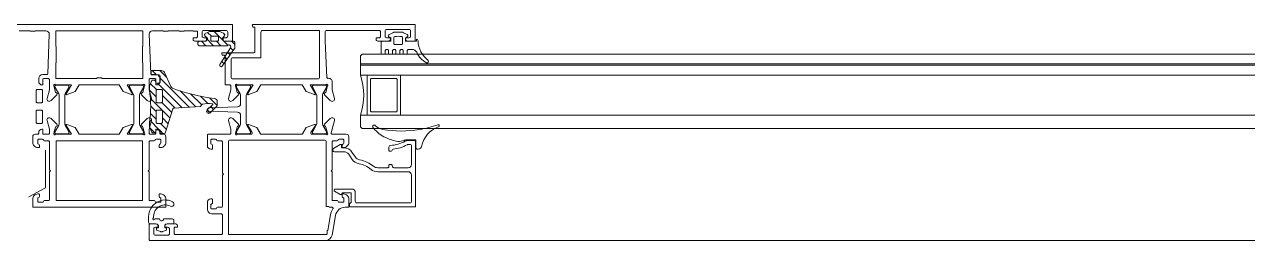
# Model space of a CAD drawing. Extents: x -9058 to 11890, y 0 to 4205.
# Drawn here: x 9659.21 to 9695.97, y 3780.34 to 3786.84 of the extents above; entities that cross this region are included whole.
import ezdxf

# ---------------------------------------------------------------- set-up
doc = ezdxf.new("R2010")
doc.units = 0
doc.header["$MEASUREMENT"] = 0
doc.layers.add('M-TEFRIS2-015', color=129, linetype='Continuous', lineweight=9)

msp = doc.modelspace()

# ---------------------------------------------------------------- hatches: boundary and pattern name
at = {"layer": 'M-TEFRIS2-015'}
h = msp.add_hatch(dxfattribs=at)
h.set_pattern_fill('ANSI31', color=256, scale=0.05, angle=450, style=0)
h.set_pattern_definition([(315, (9846.11929, 3917.70378), (0.1122532, 0.1122532), [])])
edge = h.paths.add_edge_path(flags=16)
edge.add_arc((9664.835, 3786.361), 0.025, 180, 270, ccw=False)
edge.add_line((9664.81, 3786.361), (9664.81, 3786.461))
edge.add_arc((9664.835, 3786.461), 0.025, 450, 540, ccw=False)
edge.add_line((9664.835, 3786.486), (9665.015, 3786.486))
edge.add_arc((9665.015, 3786.461), 0.025, 360, 450, ccw=False)
edge.add_line((9665.04, 3786.461), (9665.04, 3786.361))
edge.add_arc((9665.015, 3786.361), 0.025, 270, 360, ccw=False)
edge.add_line((9665.015, 3786.336), (9664.835, 3786.336))
edge = h.paths.add_edge_path()
edge.add_arc((9664.64, 3786.366), 0.035, 270, 360)
edge.add_line((9664.675, 3786.366), (9664.675, 3786.446))
edge.add_arc((9664.66, 3786.446), 0.015, 360, 402.1692)
edge.add_line((9664.671, 3786.456), (9664.631, 3786.498))
edge.add_arc((9664.66, 3786.526), 0.04, 117.0437, 223.6131, ccw=False)
edge.add_line((9664.642, 3786.562), (9664.73, 3786.607))
edge.add_arc((9664.81, 3786.451), 0.175, 450, 477.0437, ccw=False)
edge.add_line((9664.81, 3786.626), (9665.04, 3786.626))
edge.add_arc((9665.04, 3786.451), 0.175, 422.9563, 450, ccw=False)
edge.add_line((9665.12, 3786.607), (9665.208, 3786.562))
edge.add_arc((9665.19, 3786.526), 0.04, 316.3869, 422.9563, ccw=False)
edge.add_line((9665.219, 3786.498), (9665.179, 3786.456))
edge.add_arc((9665.19, 3786.446), 0.015, 497.8308, 540)
edge.add_line((9665.175, 3786.446), (9665.175, 3786.366))
edge.add_arc((9665.21, 3786.366), 0.035, 180, 270)
edge.add_line((9665.21, 3786.331), (9665.49, 3786.331))
edge.add_arc((9665.49, 3786.291), 0.04, 360, 450, ccw=False)
edge.add_line((9665.53, 3786.291), (9665.53, 3786.146))
edge.add_arc((9665.48, 3786.146), 0.05, 319.9652, 360, ccw=False)
edge.add_line((9665.518, 3786.114), (9665.146, 3785.58))
edge.add_arc((9665.115, 3785.606), 0.04, 146.9957, 319.9652, ccw=False)
edge.add_line((9665.081, 3785.628), (9665.399, 3786.133))
edge.add_arc((9665.349, 3786.165), 0.06, 326.9957, 506.1456)
edge.add_line((9665.299, 3786.199), (9664.46, 3786.199))
edge.add_arc((9664.46, 3786.239), 0.04, 180, 270, ccw=False)
edge.add_line((9664.42, 3786.239), (9664.42, 3786.291))
edge.add_arc((9664.46, 3786.291), 0.04, 90, 180, ccw=False)
edge.add_line((9664.46, 3786.331), (9664.64, 3786.331))
h = msp.add_hatch(dxfattribs=at)
h.set_pattern_fill('ANSI31', color=256, scale=0.05, style=0)
h.set_pattern_definition([(315, (9663.65946, 3535.18982), (-0.1122532, -0.1122532), [])])
h.paths.add_polyline_path([(9664.784, 3784.178), (9664.972, 3784.359, 0.203536), (9665.002, 3784.431), (9665.002, 3784.511, 0.380587), (9664.914, 3784.611, -0.061836), (9663.657, 3784.918, -0.189764), (9663.602, 3784.967), (9663.412, 3785.396, 0.285747), (9663.322, 3785.451), (9663.032, 3785.451, 0.414214), (9663.012, 3785.431), (9663.012, 3785.341, 0.414214), (9663.032, 3785.321), (9663.247, 3785.321, -0.414214), (9663.282, 3785.286), (9663.282, 3785.096, -0.414214), (9663.257, 3785.071), (9663.177, 3785.071, -0.414214), (9663.152, 3785.096), (9663.152, 3785.131, 0.414214), (9663.122, 3785.161), (9663.056, 3785.161, 0.296563), (9663.038, 3785.15), (9662.978, 3785.014, 0.104779), (9662.962, 3784.941), (9662.962, 3784.861, -0.081633), (9662.962, 3783.881), (9662.962, 3783.801, 0.104779), (9662.978, 3783.728), (9663.038, 3783.593, 0.296563), (9663.056, 3783.581), (9663.122, 3783.581, 0.414214), (9663.152, 3783.611), (9663.152, 3783.646, -0.414214), (9663.177, 3783.671), (9663.257, 3783.671, -0.414214), (9663.282, 3783.646), (9663.282, 3783.586, 0.414214), (9663.307, 3783.561), (9663.402, 3783.561, 0.328426), (9663.45, 3783.597), (9663.668, 3784.299, -0.309555), (9663.69, 3784.316), (9664.494, 3784.372, 0.394287), (9664.512, 3784.391, -0.364538), (9664.554, 3784.441, -0.068684), (9664.854, 3784.451, -0.950368), (9664.852, 3784.411, 0.000002), (9664.852, 3784.411), (9664.7, 3784.265, 0.999219)])
h.paths.add_polyline_path([(9663.352, 3784.511), (9663.352, 3784.851, 0.414214), (9663.322, 3784.881), (9663.192, 3784.881, 0.414214), (9663.162, 3784.851), (9663.162, 3784.511, 0.414214), (9663.192, 3784.481), (9663.322, 3784.481, 0.414214)], flags=16)
h.paths.add_polyline_path([(9663.322, 3784.261), (9663.192, 3784.261, 0.414214), (9663.162, 3784.231), (9663.162, 3783.891, 0.414214), (9663.192, 3783.861), (9663.322, 3783.861, 0.414214), (9663.352, 3783.891), (9663.352, 3784.231, 0.414214)], flags=16)

# ---------------------------------------------------------------- linework, layer by layer
for p, q in [((9669.305, 3785.898), (9669.355, 3785.948)), ((9669.305, 3785.898), (9669.305, 3785.31)), ((9672.079, 3785.948), (9669.355, 3785.948)), ((9717.233, 3785.948), (9671.863, 3785.948)), ((9672.079, 3785.648), (9669.305, 3785.648)), ((9672.079, 3785.61), (9669.305, 3785.61)), ((9717.233, 3785.648), (9671.863, 3785.648)), ((9717.233, 3785.61), (9671.863, 3785.61)), ((9672.079, 3785.31), (9669.305, 3785.31)), ((9669.505, 3785.31), (9669.505, 3784.11)), ((9670.505, 3785.31), (9670.505, 3784.11)), ((9717.233, 3785.31), (9671.863, 3785.31)), ((9669.305, 3784.11), (9669.305, 3783.76)), ((9672.079, 3784.11), (9669.305, 3784.11)), ((9717.233, 3784.11), (9671.863, 3784.11)), ((9669.305, 3783.76), (9669.355, 3783.71)), ((9672.079, 3783.71), (9669.355, 3783.71)), ((9672.079, 3783.71), (9669.811, 3783.71)), ((9717.233, 3783.71), (9671.863, 3783.71)), ((9659.837, 3783.059), (9659.837, 3782.888)), ((9659.837, 3782.888), (9659.837, 3781.927)), ((9659.837, 3781.927), (9659.337, 3781.657))]:
    msp.add_line(p, q, dxfattribs=at)
for points in [[(9657.465, 3786.838), (9665.445, 3786.838, -0.414214), (9665.455, 3786.828), (9665.455, 3786.348, -0.414214), (9665.445, 3786.338), (9665.225, 3786.338, -0.414214), (9665.155, 3786.408), (9665.155, 3786.428, -0.414214), (9665.165, 3786.438), (9665.265, 3786.438, 0.414214), (9665.315, 3786.488), (9665.315, 3786.608, 0.414214), (9665.265, 3786.658), (9664.595, 3786.658, 0.414214), (9664.545, 3786.608), (9664.545, 3786.488, 0.414214), (9664.595, 3786.438), (9664.695, 3786.438, -0.414214), (9664.705, 3786.428), (9664.705, 3786.408, -0.414214), (9664.635, 3786.338), (9664.325, 3786.338, -0.414214), (9664.275, 3786.388), (9664.275, 3786.438), (9664.375, 3786.438, 0.414214), (9664.405, 3786.468), (9664.405, 3786.638), (9664.275, 3786.638), (9664.275, 3786.648), (9664.008, 3786.648), (9664.008, 3786.638), (9663.858, 3786.638), (9663.858, 3786.648), (9663.528, 3786.648), (9663.528, 3786.638), (9663.378, 3786.638), (9663.378, 3786.648), (9663.059, 3786.648, 0.425337), (9662.959, 3786.544), (9663.004, 3785.356, 0.403083), (9663.034, 3785.328), (9663.155, 3785.328, -0.414214), (9663.275, 3785.208), (9663.275, 3785.118, -0.414214), (9663.175, 3785.018), (9663.165, 3785.018, -0.414214), (9663.155, 3785.028), (9663.155, 3785.178, 0.414214), (9663.125, 3785.208), (9662.985, 3785.208, 0.414214), (9662.955, 3785.178), (9662.955, 3784.872), (9663.024, 3784.611, -0.700084), (9662.917, 3784.536), (9662.899, 3784.549), (9662.728, 3784.721, -0.607471), (9662.743, 3784.782, 0.283637), (9662.766, 3784.803), (9662.815, 3784.987, 1.229391), (9662.765, 3785.018), (9662.291, 3785.018), (9662.453, 3784.751, -0.859449), (9662.423, 3784.726), (9662.178, 3784.818), (9662.056, 3785.018), (9660.853, 3785.018), (9660.731, 3784.818), (9660.486, 3784.726, -0.859449), (9660.456, 3784.751), (9660.619, 3785.018), (9660.144, 3785.018, 1.229391), (9660.094, 3784.987), (9660.143, 3784.803, 0.283637), (9660.166, 3784.782, -0.607471), (9660.182, 3784.721), (9660.011, 3784.549), (9659.993, 3784.536, -0.700084), (9659.885, 3784.611), (9659.955, 3784.872), (9659.955, 3785.178, 0.414214), (9659.925, 3785.208), (9659.785, 3785.208, 0.414214), (9659.755, 3785.178), (9659.755, 3785.028, -0.414214), (9659.745, 3785.018), (9659.735, 3785.018, -0.414214), (9659.635, 3785.118), (9659.635, 3785.208, -0.414214), (9659.755, 3785.328), (9659.876, 3785.328, 0.403083), (9659.906, 3785.356), (9659.951, 3786.544, 0.425337), (9659.851, 3786.648), (9659.531, 3786.648), (9659.531, 3786.638), (9659.381, 3786.638), (9659.381, 3786.648), (9659.051, 3786.648)], [(9668.335, 3785.216, -0.459137), (9668.299, 3785.243), (9668.245, 3786.338), (9668.245, 3786.608, -0.414214), (9668.295, 3786.658), (9669.875, 3786.658, -0.414214), (9669.905, 3786.628), (9669.905, 3786.468, -0.414214), (9669.875, 3786.438), (9669.775, 3786.438), (9669.775, 3786.388, 0.414214), (9669.825, 3786.338), (9670.135, 3786.338, 0.414214), (9670.205, 3786.408), (9670.205, 3786.428, 0.414214), (9670.195, 3786.438), (9670.095, 3786.438, -0.414214), (9670.045, 3786.488), (9670.045, 3786.638, -0.414214), (9670.095, 3786.688), (9670.765, 3786.688, -0.414214), (9670.815, 3786.638), (9670.815, 3786.488, -0.414214), (9670.765, 3786.438), (9670.665, 3786.438, 0.414214), (9670.655, 3786.428), (9670.655, 3786.408, 0.414214), (9670.725, 3786.338), (9670.945, 3786.338, 0.414214), (9670.955, 3786.348), (9670.955, 3786.828, 0.414214), (9670.945, 3786.838), (9666.08, 3786.838, 0.535184), (9666.057, 3786.803), (9666.075, 3786.76), (9666.105, 3786.76, -0.414214), (9666.135, 3786.73), (9666.135, 3786.018, -0.414214), (9666.105, 3785.988), (9665.16, 3785.988, 0.535184), (9665.137, 3785.953), (9665.147, 3785.928, 0.302776), (9665.175, 3785.91), (9665.205, 3785.91, -0.414214), (9665.235, 3785.88), (9665.235, 3785.048, 0.414214), (9665.265, 3785.018), (9665.383, 3785.018, -0.414214), (9665.413, 3784.988), (9665.413, 3784.872), (9665.343, 3784.611, 0.700084), (9665.451, 3784.536), (9665.469, 3784.549), (9665.64, 3784.721, 0.607471), (9665.624, 3784.782, -0.283637), (9665.602, 3784.803), (9665.553, 3784.987, -1.229391), (9665.603, 3785.018), (9666.077, 3785.018), (9665.915, 3784.751, 0.859449), (9665.945, 3784.726), (9666.19, 3784.818), (9666.312, 3785.018), (9667.556, 3785.018), (9667.678, 3784.818), (9667.923, 3784.726, 0.859449), (9667.953, 3784.751), (9667.791, 3785.018), (9668.265, 3785.018, -1.229391), (9668.315, 3784.987), (9668.266, 3784.803, -0.283637), (9668.243, 3784.782, 0.607471), (9668.228, 3784.721), (9668.399, 3784.549), (9668.417, 3784.536, 0.700084), (9668.524, 3784.611), (9668.455, 3784.872), (9668.455, 3785.118, 0.474196), (9668.335, 3785.216)], [(9671.036, 3786.347, 0.220745), (9671.346, 3785.754, -0.651907), (9671.29, 3785.685, -0.176952), (9670.998, 3786, 0.281357), (9670.855, 3786.088), (9670.774, 3786.088), (9670.76, 3786.088), (9670.753, 3786.088), (9670.746, 3786.086), (9670.738, 3786.083), (9670.731, 3786.079), (9670.725, 3786.073), (9670.72, 3786.067), (9670.716, 3786.06), (9670.713, 3786.053), (9670.71, 3786.038), (9670.71, 3785.962), (9670.71, 3785.959), (9670.709, 3785.956), (9670.708, 3785.953), (9670.707, 3785.951), (9670.705, 3785.948), (9670.702, 3785.946), (9670.699, 3785.944), (9670.696, 3785.943), (9670.69, 3785.942), (9670.61, 3785.942), (9670.607, 3785.943), (9670.604, 3785.943), (9670.602, 3785.944), (9670.599, 3785.946), (9670.596, 3785.948), (9670.594, 3785.951), (9670.592, 3785.953), (9670.591, 3785.956), (9670.59, 3785.962), (9670.59, 3786.038), (9670.59, 3786.045), (9670.588, 3786.053), (9670.585, 3786.06), (9670.581, 3786.067), (9670.576, 3786.073), (9670.569, 3786.079), (9670.562, 3786.083), (9670.555, 3786.086), (9670.54, 3786.088), (9670.533, 3786.088), (9670.526, 3786.086), (9670.518, 3786.083), (9670.511, 3786.079), (9670.505, 3786.073), (9670.5, 3786.067), (9670.496, 3786.06), (9670.493, 3786.053), (9670.49, 3786.038), (9670.49, 3785.962), (9670.49, 3785.959), (9670.489, 3785.956), (9670.488, 3785.953), (9670.487, 3785.951), (9670.485, 3785.948), (9670.482, 3785.946), (9670.479, 3785.944), (9670.476, 3785.943), (9670.47, 3785.942), (9670.39, 3785.942), (9670.387, 3785.943), (9670.384, 3785.943), (9670.382, 3785.944), (9670.379, 3785.946), (9670.376, 3785.948), (9670.374, 3785.951), (9670.372, 3785.953), (9670.371, 3785.956), (9670.37, 3785.962), (9670.37, 3786.038), (9670.37, 3786.045), (9670.368, 3786.053), (9670.365, 3786.06), (9670.361, 3786.067), (9670.356, 3786.073), (9670.349, 3786.079), (9670.342, 3786.083), (9670.335, 3786.086), (9670.32, 3786.088), (9670.313, 3786.088), (9670.306, 3786.086), (9670.298, 3786.083), (9670.291, 3786.079), (9670.285, 3786.073), (9670.28, 3786.067), (9670.276, 3786.06), (9670.273, 3786.053), (9670.27, 3786.038), (9670.27, 3785.962), (9670.27, 3785.959), (9670.269, 3785.956), (9670.268, 3785.953), (9670.267, 3785.951), (9670.265, 3785.948), (9670.262, 3785.946), (9670.259, 3785.944), (9670.256, 3785.943), (9670.25, 3785.942), (9670.17, 3785.942), (9670.167, 3785.943), (9670.164, 3785.943), (9670.162, 3785.944), (9670.159, 3785.946), (9670.156, 3785.948), (9670.154, 3785.951), (9670.152, 3785.953), (9670.151, 3785.956), (9670.15, 3785.962), (9670.15, 3786.038), (9670.15, 3786.045), (9670.148, 3786.053), (9670.145, 3786.06), (9670.141, 3786.067), (9670.136, 3786.073), (9670.129, 3786.079), (9670.122, 3786.083), (9670.115, 3786.086), (9670.1, 3786.088), (9670.093, 3786.088), (9670.086, 3786.086), (9670.078, 3786.083), (9670.071, 3786.079), (9670.065, 3786.073), (9670.06, 3786.067), (9670.056, 3786.06), (9670.053, 3786.053), (9670.05, 3786.038), (9670.05, 3785.962), (9670.05, 3785.959), (9670.049, 3785.956), (9670.048, 3785.953), (9670.047, 3785.951), (9670.045, 3785.948), (9670.042, 3785.946), (9670.039, 3785.944), (9670.036, 3785.943), (9670.03, 3785.942), (9669.95, 3785.942), (9669.947, 3785.942), (9669.945, 3785.943), (9669.942, 3785.944), (9669.939, 3785.946), (9669.936, 3785.948), (9669.934, 3785.951), (9669.932, 3785.953), (9669.931, 3785.956), (9669.93, 3785.962), (9669.93, 3786.3, -0.414214), (9669.96, 3786.33), (9670.191, 3786.33, 0.414214), (9670.221, 3786.36), (9670.221, 3786.425, 0.291535), (9670.21, 3786.443), (9670.162, 3786.464, -0.613042), (9670.159, 3786.526), (9670.278, 3786.589, -0.127095), (9670.341, 3786.605), (9670.541, 3786.605, -0.127095), (9670.604, 3786.589), (9670.713, 3786.532, -0.585233), (9670.713, 3786.462), (9670.666, 3786.438, 0.167811), (9670.661, 3786.425), (9670.661, 3786.36, 0.414214), (9670.691, 3786.33), (9670.986, 3786.33), (9670.986, 3786.394, -0.394677), (9671.036, 3786.347)], [(9662.962, 3783.881, 0.081633), (9662.962, 3784.861), (9662.962, 3784.941, -0.104779), (9662.978, 3785.014), (9663.038, 3785.15, -0.296563), (9663.056, 3785.161), (9663.122, 3785.161, -0.414214), (9663.152, 3785.131), (9663.152, 3785.096, 0.414214), (9663.177, 3785.071), (9663.257, 3785.071, 0.414214), (9663.282, 3785.096), (9663.282, 3785.286, 0.414214), (9663.247, 3785.321), (9663.032, 3785.321, -0.414214), (9663.012, 3785.341), (9663.012, 3785.431, -0.414214), (9663.032, 3785.451), (9663.322, 3785.451, -0.285747), (9663.412, 3785.396), (9663.602, 3784.967, 0.189764), (9663.657, 3784.918, 0.061836), (9664.914, 3784.611, -0.380587), (9665.002, 3784.511), (9665.002, 3784.431, -0.203536), (9664.972, 3784.359), (9664.784, 3784.178, -0.999219), (9664.7, 3784.265), (9664.852, 3784.411, 0.950364), (9664.854, 3784.451, 0.068684), (9664.554, 3784.441, 0.364538), (9664.512, 3784.391, -0.394287), (9664.494, 3784.372), (9663.69, 3784.316, 0.309555), (9663.668, 3784.299), (9663.45, 3783.597, -0.328426), (9663.402, 3783.561), (9663.307, 3783.561, -0.414214), (9663.282, 3783.586), (9663.282, 3783.646, 0.414214), (9663.257, 3783.671), (9663.177, 3783.671, 0.414214), (9663.152, 3783.646), (9663.152, 3783.611, -0.414214), (9663.122, 3783.581), (9663.056, 3783.581, -0.296563), (9663.038, 3783.593), (9662.978, 3783.728, -0.104779), (9662.962, 3783.801), (9662.962, 3783.881)], [(9659.535, 3783.538, 0.414222), (9659.455, 3783.458), (9659.455, 3783.288, 0.414214), (9659.605, 3783.138), (9659.645, 3783.138, 0.414214), (9659.655, 3783.148), (9659.655, 3783.208, 0.366034), (9659.63, 3783.238, -0.365977), (9659.605, 3783.268), (9659.605, 3783.358, -0.414214), (9659.635, 3783.388), (9659.745, 3783.388, -0.365977), (9659.774, 3783.363, 0.365977), (9659.804, 3783.338), (9659.925, 3783.338, -0.414214), (9659.955, 3783.308), (9659.955, 3782.468), (9659.985, 3782.438), (9659.955, 3782.408), (9659.955, 3781.568, -0.414214), (9659.925, 3781.538), (9659.804, 3781.538, 0.365977), (9659.774, 3781.513, -0.365977), (9659.745, 3781.488), (9659.635, 3781.488, -0.414214), (9659.605, 3781.518), (9659.605, 3781.608, -0.365977), (9659.63, 3781.637, 0.366034), (9659.655, 3781.667), (9659.655, 3781.728, 0.414214), (9659.645, 3781.738), (9659.605, 3781.738, 0.414214), (9659.455, 3781.588), (9659.455, 3781.348, 0.414214), (9659.465, 3781.338), (9663.445, 3781.338, 0.414214), (9663.455, 3781.348), (9663.455, 3781.588, 0.414214), (9663.305, 3781.738), (9663.265, 3781.738, 0.414214), (9663.255, 3781.728), (9663.255, 3781.667, 0.366034), (9663.28, 3781.637, -0.365977), (9663.305, 3781.608), (9663.305, 3781.518, -0.414214), (9663.275, 3781.488), (9663.165, 3781.488, -0.365977), (9663.135, 3781.513, 0.365977), (9663.106, 3781.538), (9662.985, 3781.538, -0.414214), (9662.955, 3781.568), (9662.955, 3782.408), (9662.925, 3782.438), (9662.955, 3782.468), (9662.955, 3783.308, -0.414214), (9662.985, 3783.338), (9663.106, 3783.338, 0.365977), (9663.135, 3783.363, -0.365977), (9663.165, 3783.388), (9663.275, 3783.388, -0.414214), (9663.305, 3783.358), (9663.305, 3783.268, -0.365977), (9663.28, 3783.238, 0.366034), (9663.255, 3783.208), (9663.255, 3783.148, 0.414214), (9663.265, 3783.138), (9663.305, 3783.138, 0.414214), (9663.455, 3783.288), (9663.455, 3783.458, 0.414214), (9663.375, 3783.538), (9663.305, 3783.538, -0.414214), (9663.275, 3783.568), (9663.275, 3783.588, 0.414214), (9663.175, 3783.688), (9663.165, 3783.688, 0.414214), (9663.155, 3783.678), (9663.155, 3783.568, -0.414214), (9663.125, 3783.538), (9662.985, 3783.538, -0.414214), (9662.955, 3783.568), (9662.955, 3783.683), (9663.024, 3783.944, 0.700084), (9662.917, 3784.019), (9662.899, 3784.007), (9662.728, 3783.834, 0.607471), (9662.743, 3783.774, -0.283637), (9662.766, 3783.752), (9662.815, 3783.568, -1.229391), (9662.765, 3783.538), (9662.291, 3783.538), (9662.452, 3783.802, 0.713664), (9662.428, 3783.831), (9662.178, 3783.737), (9662.056, 3783.538), (9660.853, 3783.538), (9660.731, 3783.737), (9660.481, 3783.831, 0.713664), (9660.457, 3783.802), (9660.619, 3783.538), (9660.144, 3783.538, -1.229391), (9660.094, 3783.568), (9660.143, 3783.752, -0.283637), (9660.166, 3783.774, 0.607471), (9660.182, 3783.834), (9660.011, 3784.007), (9659.993, 3784.019, 0.700084), (9659.885, 3783.944), (9659.955, 3783.683), (9659.955, 3783.568, -0.414214), (9659.925, 3783.538), (9659.785, 3783.538, -0.414214), (9659.755, 3783.568), (9659.755, 3783.678, 0.414214), (9659.745, 3783.688), (9659.735, 3783.688, 0.414214), (9659.635, 3783.588), (9659.635, 3783.568, -0.414214), (9659.605, 3783.538), (9659.535, 3783.538)]]:
    msp.add_lwpolyline(points, format="xyb", dxfattribs=at)
for points in [[(9662.765, 3785.208), (9662.765, 3785.678), (9662.755, 3785.678), (9662.755, 3786.178), (9662.765, 3786.178), (9662.765, 3786.648), (9660.145, 3786.648), (9660.145, 3786.178), (9660.155, 3786.178), (9660.155, 3785.678), (9660.145, 3785.678), (9660.145, 3785.208), (9661.38, 3785.208), (9661.38, 3785.228), (9661.53, 3785.228), (9661.53, 3785.208)], [(9662.755, 3783.338), (9662.755, 3781.538), (9660.155, 3781.538), (9660.155, 3783.338)]]:
    msp.add_lwpolyline(points, close=True, dxfattribs=at)
for points in [[(9664.64, 3786.331, 0.414214), (9664.675, 3786.366), (9664.675, 3786.446, 0.186103), (9664.671, 3786.456), (9664.631, 3786.498, -0.501687), (9664.642, 3786.562), (9664.73, 3786.607, -0.118551), (9664.81, 3786.626), (9665.04, 3786.626, -0.118551), (9665.12, 3786.607), (9665.208, 3786.562, -0.501687), (9665.219, 3786.498), (9665.179, 3786.456, 0.186103), (9665.175, 3786.446), (9665.175, 3786.366, 0.414214), (9665.21, 3786.331), (9665.49, 3786.331, -0.414214), (9665.53, 3786.291), (9665.53, 3786.146, -0.176484), (9665.518, 3786.114), (9665.146, 3785.58, -0.940455), (9665.081, 3785.628), (9665.399, 3786.133, 0.992608), (9665.299, 3786.199), (9664.46, 3786.199, -0.414214), (9664.42, 3786.239), (9664.42, 3786.291, -0.414214), (9664.46, 3786.331)], [(9666.305, 3785.838), (9665.465, 3785.838, 0.414214), (9665.415, 3785.788), (9665.415, 3785.248, 0.414214), (9665.465, 3785.198), (9668.025, 3785.198, 0.414214), (9668.075, 3785.248), (9668.075, 3786.658), (9666.365, 3786.658, 0.414214), (9666.315, 3786.608), (9666.315, 3785.848, -0.414214)], [(9664.835, 3786.336, -0.414214), (9664.81, 3786.361), (9664.81, 3786.461, -0.414214), (9664.835, 3786.486), (9665.015, 3786.486, -0.414214), (9665.04, 3786.461), (9665.04, 3786.361, -0.414214), (9665.015, 3786.336)], [(9670.547, 3786.472, -0.359904), (9670.571, 3786.442), (9670.571, 3786.266, -0.414214), (9670.541, 3786.236), (9670.341, 3786.236, -0.414214), (9670.311, 3786.266), (9670.311, 3786.442, -0.359904), (9670.336, 3786.472, -0.094739)], [(9669.605, 3785.18, -0.414214), (9669.635, 3785.21), (9670.375, 3785.21, -0.414214), (9670.405, 3785.18), (9670.405, 3784.24, -0.414214), (9670.375, 3784.21), (9669.635, 3784.21, -0.414214), (9669.605, 3784.24)], [(9659.557, 3784.513, 0.414214), (9659.587, 3784.483), (9659.717, 3784.483, 0.414214), (9659.747, 3784.513), (9659.747, 3784.853, 0.414214), (9659.717, 3784.883), (9659.587, 3784.883, 0.414214), (9659.557, 3784.853)], [(9660.419, 3783.856, 0.131652), (9660.433, 3783.806), (9660.54, 3783.619, -0.131652), (9660.544, 3783.604), (9660.544, 3783.579, -0.414214), (9660.514, 3783.549), (9660.154, 3783.549, -0.414214), (9660.124, 3783.579), (9660.124, 3783.604, -0.131652), (9660.128, 3783.619), (9660.236, 3783.806, 0.131652), (9660.249, 3783.856), (9660.249, 3784.702, 0.131652), (9660.236, 3784.752), (9660.128, 3784.939, -0.131652), (9660.124, 3784.954), (9660.124, 3784.979, -0.414214), (9660.154, 3785.009), (9660.514, 3785.009, -0.414214), (9660.544, 3784.979), (9660.544, 3784.954, -0.131652), (9660.54, 3784.939), (9660.433, 3784.752, 0.131652), (9660.419, 3784.702)], [(9662.49, 3783.856, -0.131652), (9662.477, 3783.806), (9662.369, 3783.619, 0.131652), (9662.365, 3783.604), (9662.365, 3783.579, 0.414214), (9662.395, 3783.549), (9662.755, 3783.549, 0.414214), (9662.785, 3783.579), (9662.785, 3783.604, 0.131652), (9662.781, 3783.619), (9662.674, 3783.806, -0.131652), (9662.66, 3783.856), (9662.66, 3784.702, -0.131652), (9662.674, 3784.752), (9662.781, 3784.939, 0.131652), (9662.785, 3784.954), (9662.785, 3784.979, 0.414214), (9662.755, 3785.009), (9662.395, 3785.009, 0.414214), (9662.365, 3784.979), (9662.365, 3784.954, 0.131652), (9662.369, 3784.939), (9662.477, 3784.752, -0.131652), (9662.49, 3784.702)], [(9663.352, 3784.513, -0.414214), (9663.322, 3784.483), (9663.192, 3784.483, -0.414214), (9663.162, 3784.513), (9663.162, 3784.853, -0.414214), (9663.192, 3784.883), (9663.322, 3784.883, -0.414214), (9663.352, 3784.853)], [(9665.608, 3784.197, -0.403142), (9665.705, 3784.097), (9665.705, 3783.856, -0.131652), (9665.691, 3783.806), (9665.584, 3783.62, 0.131652), (9665.58, 3783.605), (9665.58, 3783.579, 0.414214), (9665.61, 3783.549), (9665.97, 3783.549, 0.414214), (9666, 3783.579), (9666, 3783.605, 0.131652), (9665.996, 3783.62), (9665.888, 3783.806, -0.131652), (9665.875, 3783.856), (9665.875, 3784.702, -0.131652), (9665.888, 3784.752), (9665.996, 3784.939, 0.131652), (9666, 3784.954), (9666, 3784.979, 0.414214), (9665.97, 3785.009), (9665.61, 3785.009, 0.414214), (9665.58, 3784.979), (9665.58, 3784.954, 0.131652), (9665.584, 3784.939), (9665.691, 3784.752, -0.131652), (9665.705, 3784.702), (9665.705, 3784.461, -0.403142), (9665.608, 3784.362), (9664.753, 3784.329, 0.962756), (9664.753, 3784.229)], [(9668.174, 3784.752), (9668.282, 3784.939, 0.131652), (9668.286, 3784.954), (9668.286, 3784.979, 0.414214), (9668.256, 3785.009), (9667.896, 3785.009, 0.414214), (9667.866, 3784.979), (9667.866, 3784.954, 0.131652), (9667.87, 3784.939), (9667.978, 3784.752, -0.131652), (9667.991, 3784.702), (9667.991, 3783.856, -0.131652), (9667.978, 3783.806), (9667.87, 3783.62, 0.131652), (9667.866, 3783.605), (9667.866, 3783.579, 0.414214), (9667.896, 3783.549), (9668.256, 3783.549, 0.414214), (9668.286, 3783.579), (9668.286, 3783.605, 0.131652), (9668.282, 3783.62), (9668.174, 3783.806, -0.131652), (9668.161, 3783.856), (9668.161, 3784.702, -0.131652)], [(9659.557, 3783.893, 0.414214), (9659.587, 3783.863), (9659.717, 3783.863, 0.414214), (9659.747, 3783.893), (9659.747, 3784.233, 0.414214), (9659.717, 3784.263), (9659.587, 3784.263, 0.414214), (9659.557, 3784.233)], [(9668.606, 3783.338, 0.365977), (9668.635, 3783.363, -0.365977), (9668.665, 3783.388), (9668.775, 3783.388, -0.414214), (9668.805, 3783.358), (9668.805, 3783.268, -0.365977), (9668.78, 3783.238, 0.366034), (9668.755, 3783.208), (9668.755, 3783.148, 0.414214), (9668.765, 3783.138), (9668.805, 3783.138, 0.414214), (9668.955, 3783.288), (9668.955, 3783.458, 0.414214), (9668.875, 3783.538), (9668.455, 3783.538, -0.493043), (9668.426, 3783.575), (9668.524, 3783.944, 0.700084), (9668.417, 3784.019), (9668.399, 3784.007), (9668.228, 3783.834, 0.607471), (9668.243, 3783.774, -0.283637), (9668.266, 3783.752), (9668.315, 3783.568, -1.229391), (9668.265, 3783.538), (9667.844, 3783.538, -0.585524), (9667.819, 3783.583), (9667.952, 3783.802, 0.713664), (9667.928, 3783.831), (9667.678, 3783.737), (9667.565, 3783.552, -0.261412), (9667.54, 3783.538), (9666.328, 3783.538, -0.261412), (9666.303, 3783.552), (9666.19, 3783.737), (9665.94, 3783.831, 0.713664), (9665.916, 3783.802), (9666.049, 3783.583, -0.585524), (9666.024, 3783.538), (9665.603, 3783.538, -1.229391), (9665.553, 3783.568), (9665.602, 3783.752, -0.283637), (9665.624, 3783.774, 0.607471), (9665.64, 3783.834), (9665.469, 3784.007), (9665.451, 3784.019, 0.700084), (9665.343, 3783.944), (9665.413, 3783.683), (9665.413, 3783.568, -0.414214), (9665.383, 3783.538), (9664.735, 3783.538, 0.414214), (9664.705, 3783.508), (9664.705, 3783.188, 0.414222), (9664.805, 3783.088), (9664.845, 3783.088, 0.414214), (9664.855, 3783.098), (9664.855, 3783.208, 0.366034), (9664.83, 3783.238, -0.365977), (9664.805, 3783.268), (9664.805, 3783.358, -0.414214), (9664.835, 3783.388), (9664.945, 3783.388, -0.365977), (9664.974, 3783.363, 0.365977), (9665.004, 3783.338), (9665.125, 3783.338, -0.414214), (9665.155, 3783.308), (9665.155, 3782.368), (9665.185, 3782.338), (9665.155, 3782.308), (9665.155, 3781.368, -0.414214), (9665.125, 3781.338), (9665.004, 3781.338, 0.365977), (9664.974, 3781.313, -0.365977), (9664.945, 3781.288), (9664.835, 3781.288, -0.414214), (9664.805, 3781.318), (9664.805, 3781.408, -0.365977), (9664.83, 3781.437, 0.366034), (9664.855, 3781.467), (9664.855, 3781.578, 0.414214), (9664.845, 3781.588), (9664.805, 3781.588, 0.414214), (9664.705, 3781.488), (9664.705, 3781.288, 0.414214), (9664.855, 3781.138), (9665.125, 3781.138, -0.414214), (9665.155, 3781.108), (9665.155, 3780.548, -0.414214), (9665.125, 3780.518), (9663.735, 3780.518, -0.414214), (9663.705, 3780.548), (9663.705, 3780.708, -0.414214), (9663.735, 3780.738), (9663.805, 3780.738), (9663.805, 3780.788, 0.414214), (9663.755, 3780.838), (9663.5, 3780.838, 0.414214), (9663.43, 3780.768), (9663.43, 3780.748, 0.414214), (9663.44, 3780.738), (9663.515, 3780.738, -0.414214), (9663.565, 3780.688), (9663.565, 3780.548, -0.414214), (9663.515, 3780.498), (9663.145, 3780.498, -0.414214), (9663.095, 3780.548), (9663.095, 3780.688, -0.414214), (9663.145, 3780.738), (9663.22, 3780.738, 0.414214), (9663.23, 3780.748), (9663.23, 3780.768, 0.414214), (9663.16, 3780.838), (9662.985, 3780.838, 0.414214), (9662.955, 3780.808), (9662.955, 3780.368, 0.414214), (9662.985, 3780.338), (9668.255, 3780.338, 0.363975), (9668.452, 3780.503), (9668.555, 3781.09, -0.36397), (9668.851, 3781.338), (9668.925, 3781.338, 0.414214), (9668.955, 3781.368), (9668.955, 3781.588, 0.414214), (9668.805, 3781.738), (9668.765, 3781.738, 0.414214), (9668.755, 3781.728), (9668.755, 3781.667, 0.366034), (9668.78, 3781.637, -0.365977), (9668.805, 3781.608), (9668.805, 3781.518, -0.414214), (9668.775, 3781.488), (9668.665, 3781.488, -0.365977), (9668.635, 3781.513, 0.365977), (9668.606, 3781.538), (9668.485, 3781.538, -0.414214), (9668.455, 3781.568), (9668.455, 3782.408), (9668.425, 3782.438), (9668.455, 3782.468), (9668.455, 3783.308, -0.414214), (9668.485, 3783.338)], [(9663.352, 3783.893, -0.414214), (9663.322, 3783.863), (9663.192, 3783.863, -0.414214), (9663.162, 3783.893), (9663.162, 3784.233, -0.414214), (9663.192, 3784.263), (9663.322, 3784.263, -0.414214), (9663.352, 3784.233)], [(9670.975, 3783.339), (9670.975, 3783.119, 0.414214), (9671.005, 3783.089), (9671.043, 3783.089, 0.356389), (9671.141, 3783.169, -0.262181), (9671.655, 3783.762, 0.316752), (9671.675, 3783.79, 0.499585), (9671.636, 3783.819, -0.048291), (9671.081, 3783.678, -0.086497), (9669.982, 3783.681, -0.16681), (9669.754, 3783.792, 0.169383), (9669.734, 3783.806), (9669.721, 3783.809, 0.513067), (9669.674, 3783.743, 0.159858), (9670.249, 3783.363, 0.178819), (9670.615, 3783.345), (9670.634, 3783.356, -0.13005), (9670.684, 3783.369), (9670.945, 3783.369, -0.414214)], [(9668.254, 3780.518, 0.207097), (9668.305, 3780.54), (9668.305, 3780.638), (9668.323, 3780.638), (9668.407, 3781.116, -0.106114), (9668.479, 3781.291, 0.602221), (9668.454, 3781.338), (9668.405, 3781.338, -0.162278), (9668.345, 3781.358), (9668.305, 3781.358, -0.414214), (9668.275, 3781.388), (9668.275, 3783.308, 0.414214), (9668.225, 3783.358), (9665.385, 3783.358, 0.414214), (9665.335, 3783.308), (9665.335, 3780.518)], [(9670.161, 3782.558), (9670.161, 3782.598, -0.414214), (9670.191, 3782.628), (9670.231, 3782.628, -0.414214), (9670.261, 3782.598), (9670.261, 3782.578, 0.414214), (9670.311, 3782.528), (9670.741, 3782.528, 0.414214), (9670.841, 3782.628), (9670.841, 3783.178, 0.414214), (9670.791, 3783.228), (9670.74, 3783.228, 0.127567), (9670.706, 3783.219, -0.09888), (9670.288, 3783.085, 0.367727), (9670.261, 3783.056, -0.399482), (9670.231, 3783.028), (9670.191, 3783.028, -0.414214), (9670.161, 3783.058), (9670.161, 3783.149, -0.400329), (9670.209, 3783.199, 0.114933), (9670.646, 3783.323, -0.127017), (9670.742, 3783.348), (9670.931, 3783.348, -0.414214), (9670.961, 3783.318), (9670.961, 3781.378, -0.414214), (9670.931, 3781.348), (9669.011, 3781.348, -0.414214), (9668.981, 3781.378), (9668.981, 3781.438, -0.414214), (9669.011, 3781.468), (9669.031, 3781.468), (9669.031, 3781.768), (9668.761, 3781.768), (9668.741, 3781.733, -0.414214), (9668.7, 3781.722), (9668.53, 3781.82, -0.767327), (9668.548, 3781.888), (9669.051, 3781.888, -0.414214), (9669.151, 3781.788), (9669.151, 3781.518, 0.414214), (9669.201, 3781.468), (9670.791, 3781.468, 0.414214), (9670.841, 3781.518), (9670.841, 3782.308, 0.414214), (9670.741, 3782.408), (9669.828, 3782.408, -0.172094), (9669.626, 3782.479, 0.126051), (9669.265, 3782.645, -0.197455), (9669.061, 3782.777), (9668.953, 3782.931, 0.244698), (9668.805, 3783.008), (9668.526, 3783.008, -0.767327), (9668.499, 3783.109), (9668.696, 3783.224, -0.57735), (9668.741, 3783.198), (9668.741, 3783.128), (9668.805, 3783.128, -0.244698), (9669.051, 3783), (9669.154, 3782.845, 0.197455), (9669.282, 3782.763, -0.126051), (9669.697, 3782.573, 0.178336), (9669.828, 3782.528), (9670.131, 3782.528, 0.414214)], [(9663.171, 3780.718), (9663.231, 3780.718), (9663.231, 3780.798, 0.236068), (9663.151, 3780.838), (9662.987, 3780.838, -0.414214), (9662.937, 3780.888), (9662.937, 3781.059, -0.557109), (9663.66, 3781.506, -0.284432), (9663.701, 3781.439, -0.557109), (9663.593, 3781.372, 0.59685), (9663.089, 3781.017, 2.161979), (9663.124, 3780.988), (9663.266, 3780.988, 1), (9663.386, 3780.988), (9663.651, 3780.988, -0.414214), (9663.701, 3780.938), (9663.701, 3780.888, -0.414214), (9663.651, 3780.838), (9663.501, 3780.838, 0.236068), (9663.421, 3780.798), (9663.421, 3780.718), (9663.481, 3780.718), (9663.481, 3780.684, -0.323522), (9663.447, 3780.636), (9663.354, 3780.605, -0.019238), (9663.346, 3780.604), (9663.306, 3780.604, -0.019238), (9663.299, 3780.605), (9663.205, 3780.636, -0.323522), (9663.171, 3780.684)]]:
    msp.add_lwpolyline(points, format="xyb", close=True, dxfattribs=at)
msp.add_lwpolyline([(9668.235, 3780.338), (9786.993, 3780.338)], dxfattribs=at)
msp.add_arc((9667.555, 3784.71), 1.85, 341.0754, 18.9246, dxfattribs=at)

doc.saveas('drawing.dxf')
